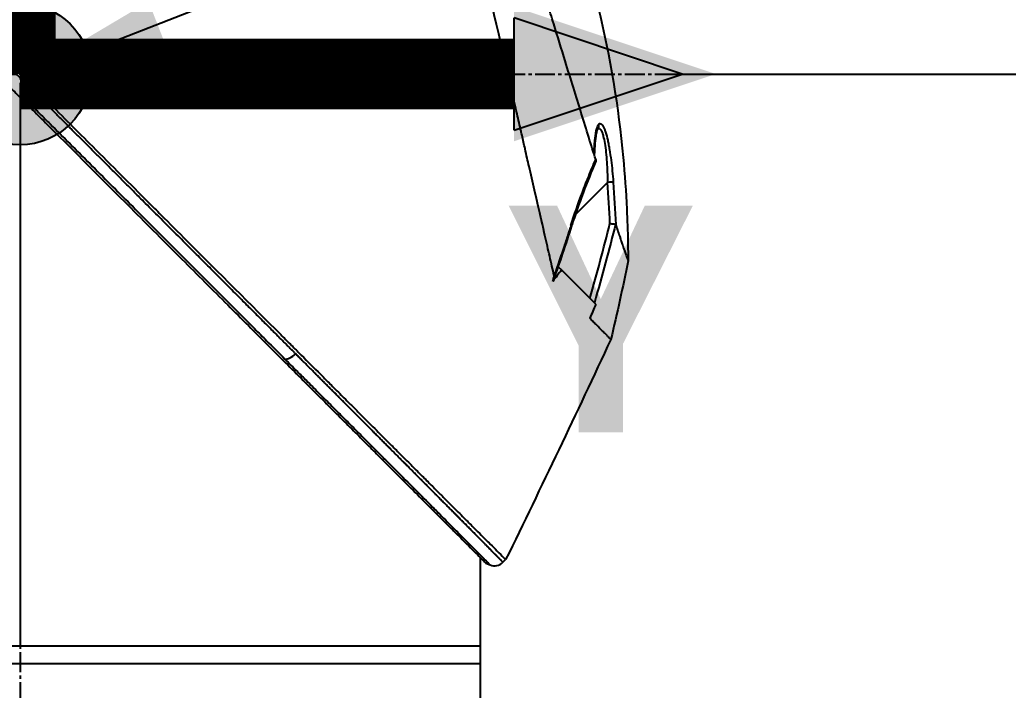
# Model space of a CAD drawing. Header units: millimetres. Extents: x 0 to 4378, y 0 to 2376.
# Drawn here: x 1645 to 1728.8, y 1536.2 to 1593.1 of the extents above; entities that cross this region are included whole.
import ezdxf

# ---------------------------------------------------------------- set-up
doc = ezdxf.new("R2010")
doc.units = ezdxf.units.MM
doc.header["$LTSCALE"] = 0.2
doc.linetypes.add('CENTER2', pattern=[1.125, 0.75, -0.125, 0.125, -0.125])
for name, color, linetype in [('02_Center Line', 1, 'CENTER2'), ('07_Special Line2', 76, 'Continuous'), ('12_Before Rev.Num.', 5, 'Continuous')]:
    doc.layers.add(name, color=color, linetype=linetype)
doc.layers.add('14_Mark', color=7, linetype='Continuous', true_color=0xe03c31)
doc.styles.add('Rainbow-5.0 Style', font='malgunsl.ttf')
doc.dimstyles.new('Rainbow-5.0 Style', dxfattribs={"dimtxt": 4, "dimasz": 2.5, "dimexe": 1, "dimexo": 1, "dimgap": 1, "dimtad": 1, "dimdsep": 46, "dimtxsty": 'Rainbow-5.0 Style', "dimcen": 0, "dimclrd": 251, "dimclre": 251, "dimclrt": 7, "dimazin": 3, "dimtp": 0.1, "dimtm": 0.1, "dimtfac": 0.61, "dimtmove": 0, "dimatfit": 3, "dimfxl": 1, "dimlwd": -1, "dimlwe": -1, "dimarcsym": 1})

# ---------------------------------------------------------------- blocks, each defined once
blk = doc.blocks.new('A$C87452269')
for p, q in [((0, 984.221), (0, 937.7)), ((48.965, 981.546), (48.965, 981.546)), ((48.967, 981.55), (48.967, 981.55)), ((47.077, 974.271), (49.813, 977.008)), ((46.963, 974.157), (46.963, 974.158)), ((45.592, 969.809), (45.638, 969.855)), ((45.616, 969.878), (45.638, 969.855)), ((45.638, 969.855), (45.904, 969.59)), ((48.813, 966.681), (45.904, 969.59)), ((48.31, 965.49), (48.309, 965.487)), ((48.309, 965.487), (48.309, 965.488)), ((48.31, 965.488), (48.31, 965.488)), ((39, 945.221), (39, 931.7)), ((39.483, 944.738), (39.846, 944.585)), ((40.943, 944.798), (41.174, 945.029)), ((39, 937.7), (-39.527, 937.7)), ((39, 936.2), (-39, 936.2))]:
    blk.add_line(p, q)
blk.add_arc((40.236, 945.505), 1, 247.04782, 315.00031)
for centre, major_axis, ratio, start_param, end_param in [((48.59, 981.878), (0.365, -0.341), 0.967774, 0.031819, 0.893203), ((49.804, 976.998), (0.499, 0.036), 0.01714, 0.149461, 1.551007), ((-159.826, 982.662), (194.421, 114.353), 0.811755, 5.576632, 5.609274), ((255.664, 850.429), (-235.102, -235.108), 0.712878, 4.90627, 4.909966), ((23.05, 962.791), (-0.708, -0.706), 0.435637, 0.291628, 1.571358)]:
    blk.add_ellipse(centre, major_axis=major_axis, ratio=ratio, start_param=start_param, end_param=end_param)
for points, knots in [([(-41.272, 1027.473), (-41.272, 1027.473), (-41.208, 1027.408), (-40.955, 1027.155), (-40.765, 1026.966), (-40.02, 1026.22), (-39.291, 1025.492), (-38.108, 1024.308), (-37.83, 1024.03), (-37.205, 1023.406), (-36.854, 1023.054), (-35.505, 1021.706), (-34.409, 1020.609), (-32.912, 1019.112), (-32.592, 1018.793), (-31.518, 1017.719), (-30.742, 1016.942), (-29.081, 1015.282), (-28.193, 1014.394), (-26.812, 1013.013), (-26.334, 1012.535), (-25.351, 1011.552), (-24.844, 1011.045), (-23.802, 1010.003), (-23.266, 1009.466), (-21.573, 1007.774), (-20.398, 1006.599), (-18.588, 1004.789), (-17.963, 1004.164), (-16.677, 1002.878), (-16.017, 1002.218), (-14.663, 1000.864), (-13.968, 1000.169), (-12.915, 999.116), (-12.558, 998.759), (-11.455, 997.656), (-10.706, 996.907), (-8.325, 994.527), (-6.684, 992.884), (-4.635, 990.837), (-4.233, 990.435), (-3.294, 989.496), (-2.757, 988.958), (-1.865, 988.066), (-1.538, 987.74), (-1.104, 987.306), (-1.041, 987.243), (-0.903, 987.104), (-0.831, 987.032), (-0.506, 986.707), (-0.311, 986.512), (0.042, 986.159), (0.138, 986.063), (0.424, 985.777), (0.57, 985.631), (0.88, 985.322), (1.032, 985.17), (1.285, 984.917), (1.385, 984.816), (1.575, 984.626), (1.657, 984.545), (1.854, 984.348), (1.96, 984.241), (2.158, 984.043), (2.248, 983.953), (3.605, 982.598), (4.869, 981.333), (6.936, 979.265), (7.741, 978.46), (9.311, 976.891), (10.077, 976.125), (11.207, 974.994), (11.575, 974.627), (12.675, 973.526), (13.407, 972.795), (16.868, 969.334), (19.539, 966.663), (22.236, 963.966), (22.373, 963.829), (22.646, 963.556), (22.782, 963.42), (23.052, 963.15), (23.187, 963.015), (23.428, 962.774), (23.535, 962.667), (24.187, 962.016), (24.728, 961.474), (25.412, 960.79), (25.563, 960.639), (25.843, 960.359), (25.973, 960.229), (26.233, 959.969), (26.363, 959.839), (26.658, 959.544), (26.823, 959.38), (27.143, 959.06), (27.298, 958.905), (27.626, 958.576), (27.798, 958.404), (28.049, 958.153), (28.127, 958.075), (28.317, 957.885), (28.429, 957.773), (28.67, 957.532), (28.8, 957.402), (29.115, 957.087), (29.3, 956.902), (29.68, 956.522), (29.874, 956.328), (30.458, 955.744), (30.843, 955.359), (31.312, 954.891), (31.4, 954.802), (31.629, 954.574), (31.767, 954.435), (32.053, 954.149), (32.199, 954.003), (32.5, 953.703), (32.654, 953.548), (32.959, 953.243), (33.11, 953.093), (33.402, 952.8), (33.544, 952.658), (33.961, 952.242), (34.231, 951.972), (34.745, 951.458), (34.989, 951.213), (35.453, 950.749), (35.673, 950.529), (36.289, 949.913), (36.674, 949.529), (37.36, 948.843), (37.666, 948.536), (38.21, 947.992), (38.451, 947.751), (38.878, 947.325), (39.066, 947.136), (39.322, 946.881), (39.397, 946.805), (39.609, 946.594), (39.739, 946.464), (40.075, 946.127), (40.265, 945.938), (40.675, 945.528), (40.862, 945.341), (41.05, 945.153), (41.097, 945.106), (41.143, 945.059), (41.155, 945.048), (41.17, 945.032), (41.174, 945.029), (41.174, 945.029)], [-21.000836, -21.000836, -21.000836, -21.000836, -20.328863, -20.328863, -19.655828, -19.655828, -18.308332, -18.308332, -17.924512, -17.924512, -17.485993, -17.485993, -16.316696, -16.316696, -16.006668, -16.006668, -15.296307, -15.296307, -14.534305, -14.534305, -14.139555, -14.139555, -13.730091, -13.730091, -13.30546, -13.30546, -12.401825, -12.401825, -11.929878, -11.929878, -11.437802, -11.437802, -10.9252, -10.9252, -10.663362, -10.663362, -10.117833, -10.117833, -8.934625, -8.934625, -8.645977, -8.645977, -8.260408, -8.260408, -8.006475, -8.006475, -7.961161, -7.961161, -7.91407, -7.91407, -7.778509, -7.778509, -7.724161, -7.724161, -7.666804, -7.666804, -7.602838, -7.602838, -7.565627, -7.565627, -7.532521, -7.532521, -7.488032, -7.488032, -7.450837, -7.450837, -6.924212, -6.924212, -6.587553, -6.587553, -6.265466, -6.265466, -6.109966, -6.109966, -5.79866, -5.79866, -4.627003, -4.627003, -4.564096, -4.564096, -4.501625, -4.501625, -4.439084, -4.439084, -4.389917, -4.389917, -4.135415, -4.135415, -4.06302, -4.06302, -4.00074, -4.00074, -3.938004, -3.938004, -3.858125, -3.858125, -3.782258, -3.782258, -3.697501, -3.697501, -3.658476, -3.658476, -3.601749, -3.601749, -3.53559, -3.53559, -3.439968, -3.439968, -3.337887, -3.337887, -3.131131, -3.131131, -3.082568, -3.082568, -3.005474, -3.005474, -2.922888, -2.922888, -2.834293, -2.834293, -2.74619, -2.74619, -2.661641, -2.661641, -2.496608, -2.496608, -2.34096, -2.34096, -2.194458, -2.194458, -1.921626, -1.921626, -1.681164, -1.681164, -1.470918, -1.470918, -1.287493, -1.287493, -1.207074, -1.207074, -1.056347, -1.056347, -0.792008, -0.792008, -0.395398, -0.395398, -0.197631, -0.197631, -0.099394, -0.099394, 0, 0, 0, 0]), ([(45.279, 969.112), (45.158, 969.646), (45.043, 970.163), (44.785, 971.297), (44.644, 971.896), (44.369, 973.079), (44.085, 974.391), (43.461, 977.052), (43.301, 977.712), (43.101, 978.601), (43.048, 978.841), (42.939, 979.326), (42.879, 979.591), (42.736, 980.218), (42.647, 980.598), (42.532, 981.1), (42.503, 981.229), (42.365, 981.831), (42.253, 982.324), (41.958, 983.613), (41.772, 984.419), (40.768, 988.8), (39.737, 993.246), (38.542, 998.537), (38.484, 998.794), (38.363, 999.324), (38.302, 999.588), (38.184, 1000.101), (38.125, 1000.354), (37.834, 1001.611), (37.606, 1002.602), (37.269, 1004.074), (37.157, 1004.563), (36.594, 1007.015), (36.158, 1008.914), (35.644, 1011.162), (35.544, 1011.599), (34.642, 1015.545), (33.95, 1018.558), (33.07, 1022.401), (32.79, 1023.614), (32.474, 1025.005), (32.388, 1025.393), (32.245, 1026.017), (32.187, 1026.255), (32.153, 1026.4)], [0, 0, 0, 0, 0.224226, 0.224226, 0.438481, 0.438481, 0.643813, 0.643813, 0.718212, 0.718212, 0.74576, 0.74576, 0.776284, 0.776284, 0.820204, 0.820204, 0.834927, 0.834927, 0.896521, 0.896521, 0.995652, 0.995652, 1.428405, 1.428405, 1.450296, 1.450296, 1.471663, 1.471663, 1.492327, 1.492327, 1.574835, 1.574835, 1.616316, 1.616316, 1.784634, 1.784634, 1.826029, 1.826029, 2.164003, 2.164003, 2.373598, 2.373598, 2.479923, 2.479923, 2.586935, 2.586935, 2.586935, 2.586935]), ([(-41.463, 1025.683), (-41.463, 1025.683), (-41.463, 1025.683), (-40.702, 1024.922), (-40.259, 1024.479), (-39.525, 1023.745), (-39.352, 1023.572), (-37.708, 1021.928), (-35.653, 1019.873), (-32.572, 1016.792), (-31.861, 1016.081), (-29.383, 1013.603), (-27.504, 1011.724), (-24.501, 1008.721), (-23.423, 1007.643), (-21.16, 1005.38), (-19.969, 1004.189), (-17.452, 1001.672), (-16.121, 1000.341), (-13.316, 997.536), (-11.838, 996.058), (-9.577, 993.797), (-8.801, 993.022), (-6.721, 990.941), (-5.411, 989.632), (-3.783, 988.003), (-3.457, 987.678), (-2.924, 987.144), (-2.726, 986.947), (-2.315, 986.536), (-2.157, 986.378), (-1.816, 986.036), (-1.636, 985.856), (-1.299, 985.52), (-1.143, 985.364), (-0.705, 984.926), (-0.424, 984.645), (-0.065, 984.285), (0.014, 984.207), (0.184, 984.036), (0.274, 983.947), (0.584, 983.637), (0.738, 983.483), (1.337, 982.884), (1.745, 982.476), (3.801, 980.42), (5.458, 978.763), (7.862, 976.359), (8.622, 975.599), (10.836, 973.384), (12.284, 971.937), (15.025, 969.196), (16.324, 967.897), (18.192, 966.029), (18.775, 965.446), (20.485, 963.736), (21.6, 962.621), (23.703, 960.518), (24.695, 959.527), (26.555, 957.666), (27.429, 956.792), (28.668, 955.554), (29.054, 955.167), (29.791, 954.431), (30.141, 954.08), (31.134, 953.088), (31.756, 952.465), (32.881, 951.341), (33.387, 950.834), (34.718, 949.503), (35.495, 948.726), (36.442, 947.779), (36.688, 947.533), (37.328, 946.893), (37.691, 946.53), (38.488, 945.733), (38.856, 945.365), (39.168, 945.053), (39.223, 944.998), (39.341, 944.881), (39.394, 944.827), (39.465, 944.756), (39.483, 944.738), (39.483, 944.738)], [-15.738203, -15.738203, -15.738203, -15.738203, -14.793481, -14.793481, -14.173934, -14.173934, -13.996984, -13.996984, -12.579476, -12.579476, -12.176243, -12.176243, -11.215253, -11.215253, -10.695697, -10.695697, -10.142358, -10.142358, -9.539575, -9.539575, -8.883963, -8.883963, -8.543526, -8.543526, -7.972636, -7.972636, -7.829924, -7.829924, -7.73886, -7.73886, -7.680875, -7.680875, -7.616244, -7.616244, -7.560081, -7.560081, -7.459116, -7.459116, -7.430908, -7.430908, -7.397967, -7.397967, -7.318024, -7.318024, -7.146824, -7.146824, -6.455961, -6.455961, -6.135134, -6.135134, -5.518203, -5.518203, -4.951279, -4.951279, -4.691225, -4.691225, -4.182012, -4.182012, -3.710062, -3.710062, -3.272291, -3.272291, -3.069642, -3.069642, -2.879581, -2.879581, -2.522736, -2.522736, -2.208798, -2.208798, -1.659444, -1.659444, -1.453529, -1.453529, -1.091939, -1.091939, -0.546675, -0.546675, -0.410051, -0.410051, -0.205023, -0.205023, 0, 0, 0, 0]), ([(48.807, 978.945), (48.62, 979.551), (48.423, 980.188), (48.017, 981.502), (47.806, 982.183), (47.156, 984.287), (46.697, 985.771), (45.906, 988.335), (45.581, 989.385), (45.163, 990.74), (45.074, 991.029), (44.942, 991.457), (44.897, 991.604), (44.633, 992.458), (44.413, 993.169), (44.077, 994.257), (43.956, 994.645), (43.704, 995.456), (43.574, 995.872), (43.309, 996.717), (43.172, 997.149), (42.895, 998.018), (42.756, 998.453), (42.479, 999.316), (42.341, 999.746), (41.642, 1001.92), (41.094, 1003.628), (40.439, 1005.68), (40.314, 1006.072), (39.933, 1007.268), (39.681, 1008.061), (39.187, 1009.613), (38.946, 1010.373), (38.597, 1011.475), (38.484, 1011.832), (38.262, 1012.535), (38.154, 1012.879), (37.942, 1013.551), (37.837, 1013.884), (37.632, 1014.536), (37.529, 1014.862), (37.387, 1015.316), (37.341, 1015.46), (36.595, 1017.839), (36.024, 1019.683), (35.561, 1021.221), (35.512, 1021.384), (35.385, 1021.812), (35.312, 1022.06), (35.149, 1022.619), (35.069, 1022.9), (34.976, 1023.236), (34.95, 1023.334), (34.906, 1023.5), (34.888, 1023.569), (34.874, 1023.623)], [0.00002, 0.00002, 0.00002, 0.00002, 0.259158, 0.259158, 0.518708, 0.518708, 1.038075, 1.038075, 1.384705, 1.384705, 1.477831, 1.477831, 1.526561, 1.526561, 1.759973, 1.759973, 1.890971, 1.890971, 2.029156, 2.029156, 2.171186, 2.171186, 2.316283, 2.316283, 2.460898, 2.460898, 3.049329, 3.049329, 3.189055, 3.189055, 3.478614, 3.478614, 3.769885, 3.769885, 3.913253, 3.913253, 4.056001, 4.056001, 4.19686, 4.19686, 4.341119, 4.341119, 4.411312, 4.411312, 5.498875, 5.498875, 5.634552, 5.634552, 5.872375, 5.872375, 6.229939, 6.229939, 6.408513, 6.408513, 6.587137, 6.587137, 6.587137, 6.587137]), ([(45.053, 1004.084), (48.339, 996.175), (50.347, 987.65), (51.272, 977.667), (51.373, 976.208), (51.487, 973.812), (51.518, 972.875), (51.546, 971.411), (51.553, 970.86), (51.555, 970.357)], [0, 0, 0, 0, 2.569332, 2.569332, 3.007712, 3.007712, 3.288956, 3.288956, 3.446993, 3.446993, 3.446993, 3.446993]), ([(0.655, 985.224), (0.365, 985.514), (0.076, 985.803), (-0.214, 986.093), (-0.503, 986.382), (-0.793, 986.672), (-1.082, 986.961)], [0, 0, 0, 0, 0.499983, 0.499983, 0.499983, 1, 1, 1, 1]), ([(0.655, 985.224), (0.619, 985.188), (0.582, 985.151), (0.545, 985.114), (0.508, 985.077), (0.47, 985.039), (0.433, 985.002), (0.396, 984.965), (0.359, 984.929), (0.324, 984.893), (0.29, 984.859), (0.256, 984.825), (0.225, 984.794), (0.192, 984.762), (0.162, 984.731), (0.135, 984.704), (0.108, 984.677), (0.084, 984.653), (0.063, 984.632), (0.041, 984.61), (0.023, 984.592), (0.008, 984.577), (-0.008, 984.561), (-0.02, 984.549), (-0.029, 984.54)], [0, 0, 0, 0, 0.125, 0.125, 0.125, 0.25, 0.25, 0.25, 0.375, 0.375, 0.375, 0.496983, 0.496983, 0.496983, 0.625, 0.625, 0.625, 0.75, 0.75, 0.75, 0.875, 0.875, 0.875, 1, 1, 1, 1]), ([(1.523, 984.355), (1.378, 984.5), (1.233, 984.645), (0.944, 984.935), (0.799, 985.08), (0.655, 985.224)], [0.000007, 0.000007, 0.000007, 0.000007, 0.4987592, 0.4987592, 1, 1, 1, 1]), ([(1.523, 984.355), (1.487, 984.319), (1.45, 984.282), (1.413, 984.245), (1.375, 984.208), (1.338, 984.171), (1.301, 984.134), (1.263, 984.097), (1.227, 984.061), (1.191, 984.026), (1.155, 983.991), (1.121, 983.957), (1.089, 983.925), (1.057, 983.894), (1.027, 983.865), (1, 983.838), (0.973, 983.812), (0.948, 983.788), (0.926, 983.767), (0.905, 983.747), (0.886, 983.729), (0.87, 983.714), (0.854, 983.699), (0.842, 983.687), (0.832, 983.678)], [0, 0, 0, 0, 0.125, 0.125, 0.125, 0.25, 0.25, 0.25, 0.375, 0.375, 0.375, 0.5, 0.5, 0.5, 0.625, 0.625, 0.625, 0.75, 0.75, 0.75, 0.875, 0.875, 0.875, 1, 1, 1, 1]), ([(0.832, 983.678), (1.114, 983.396), (1.396, 983.114), (1.678, 982.831), (1.965, 982.544), (2.251, 982.258), (2.538, 981.971), (3.67, 980.838), (4.801, 979.707), (5.928, 978.578), (7.078, 977.428), (8.223, 976.282), (9.363, 975.141), (10.502, 974.001), (11.635, 972.867), (12.759, 971.742), (14.989, 969.51), (17.184, 967.313), (19.315, 965.177), (19.683, 964.808), (20.049, 964.441), (20.413, 964.077), (20.576, 963.913), (20.739, 963.75), (20.901, 963.588), (21.425, 963.063), (21.945, 962.542), (22.46, 962.026)], [0, 0, 0, 0, 0.037905, 0.037905, 0.037905, 0.076407, 0.076407, 0.076407, 0.228573, 0.228573, 0.228573, 0.383709, 0.383709, 0.383709, 0.538779, 0.538779, 0.538779, 0.846375, 0.846375, 0.846375, 0.899464, 0.899464, 0.899464, 0.923234, 0.923234, 0.923234, 1, 1, 1, 1]), ([(48.67, 979.39), (48.676, 979.625), (48.686, 979.845), (48.699, 980.05), (48.706, 980.172), (48.715, 980.289), (48.724, 980.401), (48.729, 980.457), (48.734, 980.511), (48.739, 980.564), (48.745, 980.617), (48.747, 980.644), (48.756, 980.719), (48.763, 980.788), (48.772, 980.855), (48.78, 980.918), (48.79, 980.992), (48.801, 981.063), (48.812, 981.129), (48.832, 981.252), (48.848, 981.338), (48.877, 981.46), (48.936, 981.704), (49.003, 981.861), (49.076, 981.939)], [0.041266, 0.041266, 0.041266, 0.041266, 0.25, 0.25, 0.25, 0.375, 0.375, 0.375, 0.4375, 0.4375, 0.4375, 0.5, 0.5, 0.5, 0.5575644, 0.5575644, 0.5575644, 0.625, 0.625, 0.625, 0.75, 0.75, 0.75, 1, 1, 1, 1]), ([(48.968, 981.552), (48.968, 981.552), (48.963, 981.544), (48.944, 981.502), (48.926, 981.457), (48.883, 981.312), (48.857, 981.198), (48.796, 980.86), (48.764, 980.61), (48.714, 980.032), (48.695, 979.696), (48.685, 979.341)], [0.0239142, 0.0239142, 0.0239142, 0.0239142, 0.0520946, 0.0520946, 0.0991153, 0.0991153, 0.1707501, 0.1707501, 0.2833283, 0.2833283, 0.4069798, 0.4069798, 0.4069798, 0.4069798]), ([(48.964, 981.545), (49.015, 981.595), (49.068, 981.607), (49.15, 981.569), (49.179, 981.544), (49.236, 981.474), (49.264, 981.429), (49.318, 981.319), (49.345, 981.254), (49.398, 981.106), (49.423, 981.022), (49.495, 980.752), (49.538, 980.542), (49.615, 980.075), (49.648, 979.825), (49.705, 979.298), (49.729, 979.02), (49.787, 978.176), (49.809, 977.598), (49.813, 977.008)], [0.0086803, 0.0086803, 0.0086803, 0.0086803, 0.125, 0.125, 0.1875, 0.1875, 0.25, 0.25, 0.3125, 0.3125, 0.375, 0.375, 0.5, 0.5, 0.625, 0.625, 0.75, 0.75, 1, 1, 1, 1]), ([(49.076, 981.939), (49.134, 982.001), (49.197, 982.009), (49.254, 981.979), (49.289, 981.961), (49.323, 981.929), (49.351, 981.895), (49.361, 981.883), (49.37, 981.872), (49.378, 981.86), (49.401, 981.828), (49.425, 981.789), (49.45, 981.745), (49.483, 981.682), (49.517, 981.608), (49.548, 981.532), (49.564, 981.494), (49.579, 981.454), (49.592, 981.417), (49.61, 981.367), (49.628, 981.315), (49.646, 981.261), (49.71, 981.06), (49.771, 980.829), (49.826, 980.583), (49.854, 980.456), (49.881, 980.327), (49.906, 980.198), (49.932, 980.063), (49.957, 979.922), (49.982, 979.776), (50.028, 979.498), (50.072, 979.198), (50.112, 978.892), (50.188, 978.3), (50.251, 977.677), (50.297, 977.035)], [0, 0, 0, 0, 0.068487, 0.068487, 0.068487, 0.110613, 0.110613, 0.110613, 0.125, 0.125, 0.125, 0.165111, 0.165111, 0.165111, 0.221432, 0.221432, 0.221432, 0.25, 0.25, 0.25, 0.287562, 0.287562, 0.287562, 0.427692, 0.427692, 0.427692, 0.5, 0.5, 0.5, 0.5757, 0.5757, 0.5757, 0.720411, 0.720411, 0.720411, 1, 1, 1, 1]), ([(46.702, 973.354), (47, 974.298), (47.32, 975.209), (47.766, 976.391), (47.855, 976.623), (48.033, 977.08), (48.112, 977.276), (48.413, 978.022), (48.612, 978.494), (48.807, 978.945)], [0, 0, 0, 0, 0.5, 0.5, 0.625, 0.625, 0.75, 0.75, 0.9999843, 0.9999843, 0.9999843, 0.9999843]), ([(48.807, 978.944), (48.813, 978.925), (48.818, 978.908), (48.827, 978.877), (48.83, 978.863), (48.833, 978.853)], [-0.01637818, -0.01637818, -0.01637818, -0.01637818, -0.00823051, -0.00823051, -0.00000316, -0.00000316, -0.00000316, -0.00000316]), ([(50.02, 973.527), (50.021, 973.527), (50.022, 973.527), (50.074, 973.519), (50.125, 973.513), (50.224, 973.503), (50.273, 973.498), (50.327, 973.494), (50.337, 973.493), (50.383, 973.489), (50.413, 973.484), (50.461, 973.476), (50.48, 973.472), (50.493, 973.47)], [-0.00030662, -0.00030662, -0.00030662, -0.00030662, 0, 0, 0.01532058, 0.01532058, 0.03142731, 0.03142731, 0.03552574, 0.03552574, 0.04971247, 0.04971247, 0.06328028, 0.06328028, 0.06328028, 0.06328028]), ([(50.509, 973.453), (50.507, 973.458), (50.505, 973.462), (50.5, 973.468), (50.497, 973.47), (50.493, 973.47)], [-0.00715982, -0.00715982, -0.00715982, -0.00715982, -0.003611253, -0.003611253, -0.000066026, -0.000066026, -0.000066026, -0.000066026]), ([(50.509, 973.453), (50.632, 973.074), (50.744, 972.732), (50.879, 972.321), (50.912, 972.221), (50.986, 972.001), (51.026, 971.881), (51.115, 971.615), (51.162, 971.476), (51.23, 971.276), (51.254, 971.205), (51.357, 970.907), (51.421, 970.727), (51.49, 970.533), (51.509, 970.482), (51.53, 970.424), (51.536, 970.408), (51.543, 970.389), (51.545, 970.383), (51.549, 970.374), (51.55, 970.37), (51.554, 970.36), (51.555, 970.357), (51.555, 970.357)], [0.00001, 0.00001, 0.00001, 0.00001, 0.245288, 0.245288, 0.32758, 0.32758, 0.439471, 0.439471, 0.588452, 0.588452, 0.672216, 0.672216, 0.969709, 0.969709, 1.119078, 1.119078, 1.193047, 1.193047, 1.22978, 1.22978, 1.265, 1.265, 1.331745, 1.331745, 1.331745, 1.331745]), ([(45.17, 968.618), (45.203, 968.719), (45.239, 968.836), (45.271, 968.982), (45.282, 969.043), (45.28, 969.094), (45.279, 969.102), (45.279, 969.112)], [-0.05209089, -0.05209089, -0.05209089, -0.05209089, -0.01888658, -0.01888658, -0.00311949, -0.00311949, 0, 0, 0, 0]), ([(50.095, 963.701), (50.095, 963.701), (50.049, 963.748), (49.929, 963.868), (49.892, 963.905), (49.789, 964.007), (49.719, 964.078), (49.558, 964.239), (49.467, 964.33), (49.223, 964.574), (49.06, 964.737), (48.79, 965.007), (48.698, 965.099), (48.509, 965.288), (48.411, 965.386), (48.309, 965.487)], [0.000084, 0.000084, 0.000084, 0.000084, 0.36531, 0.36531, 0.496252, 0.496252, 0.680576, 0.680576, 0.864613, 0.864613, 1.12402, 1.12402, 1.248089, 1.248089, 1.369227, 1.369227, 1.369227, 1.369227]), ([(22.46, 962.026), (22.814, 961.671), (23.165, 961.32), (23.514, 960.97), (23.768, 960.716), (24.021, 960.462), (24.272, 960.211), (24.617, 959.864), (24.961, 959.521), (25.301, 959.18), (25.641, 958.84), (25.977, 958.503), (26.311, 958.169), (26.477, 958.002), (26.643, 957.836), (26.808, 957.671), (27.093, 957.385), (27.375, 957.102), (27.655, 956.822), (27.979, 956.497), (28.299, 956.176), (28.616, 955.858), (28.933, 955.54), (29.246, 955.227), (29.555, 954.917), (29.892, 954.579), (30.224, 954.247), (30.55, 953.92), (30.7, 953.77), (30.848, 953.621), (30.995, 953.473), (31.277, 953.192), (31.554, 952.914), (31.826, 952.641), (32.396, 952.069), (32.946, 951.517), (33.474, 950.988), (34, 950.46), (34.504, 949.955), (34.981, 949.476), (35.24, 949.216), (35.492, 948.963), (35.736, 948.719), (36.181, 948.271), (36.598, 947.853), (36.983, 947.467), (37.244, 947.204), (37.491, 946.956), (37.721, 946.725), (37.889, 946.556), (38.049, 946.395), (38.199, 946.244), (38.349, 946.093), (38.49, 945.951), (38.622, 945.819), (38.753, 945.687), (38.874, 945.565), (38.985, 945.453), (39.207, 945.23), (39.388, 945.047), (39.526, 944.909), (39.595, 944.839), (39.653, 944.781), (39.699, 944.734), (39.738, 944.695), (39.769, 944.664), (39.792, 944.64), (39.806, 944.626), (39.818, 944.614), (39.826, 944.605), (39.831, 944.6), (39.835, 944.596), (39.838, 944.593), (39.843, 944.588), (39.846, 944.585), (39.846, 944.585)], [0, 0, 0, 0, 0.038515, 0.038515, 0.038515, 0.066566, 0.066566, 0.066566, 0.105122, 0.105122, 0.105122, 0.143579, 0.143579, 0.143579, 0.16279, 0.16279, 0.16279, 0.195995, 0.195995, 0.195995, 0.234457, 0.234457, 0.234457, 0.27289, 0.27289, 0.27289, 0.314748, 0.314748, 0.314748, 0.333918, 0.333918, 0.333918, 0.370525, 0.370525, 0.370525, 0.447102, 0.447102, 0.447102, 0.523544, 0.523544, 0.523544, 0.565188, 0.565188, 0.565188, 0.641396, 0.641396, 0.641396, 0.693272, 0.693272, 0.693272, 0.731274, 0.731274, 0.731274, 0.769237, 0.769237, 0.769237, 0.807172, 0.807172, 0.807172, 0.882963, 0.882963, 0.882963, 0.920831, 0.920831, 0.920831, 0.951804, 0.951804, 0.951804, 0.970728, 0.970728, 0.970728, 0.981042, 0.981042, 0.981042, 1, 1, 1, 1]), ([(39, 945.221), (39.129, 945.092), (39.233, 944.988), (39.368, 944.853), (39.411, 944.81), (39.454, 944.767), (39.465, 944.756), (39.476, 944.745), (39.478, 944.743), (39.481, 944.74), (39.482, 944.739), (39.482, 944.739), (39.483, 944.739), (39.483, 944.738), (39.483, 944.738), (39.483, 944.738)], [10.5802482, 10.5802482, 10.5802482, 10.5802482, 10.7036166, 10.7036166, 10.7937857, 10.7937857, 10.8389013, 10.8389013, 10.8614474, 10.8614474, 10.8727145, 10.8727145, 10.8783456, 10.8783456, 10.8838253, 10.8838253, 10.8838253, 10.8838253])]:
    blk.add_open_spline(points, degree=3, knots=knots)
for points in [[(-0.029, 984.54), (0.258, 984.253), (0.545, 983.966), (0.832, 983.678)], [(48.827, 978.805), (48.069, 977.053), (47.361, 975.205), (46.771, 973.338)], [(48.833, 978.853), (48.836, 978.838), (48.832, 978.822), (48.824, 978.806)], [(50.02, 973.527), (49.965, 974.688), (49.897, 975.848), (49.813, 977.008)], [(50.297, 977.035), (50.385, 975.824), (50.454, 974.644), (50.509, 973.453)], [(46.767, 973.338), (46.277, 971.787), (45.752, 970.246), (45.206, 968.714)], [(46.768, 973.339), (46.766, 973.337), (46.741, 973.343), (46.702, 973.354)], [(50.493, 973.47), (49.963, 971.36), (49.367, 969.137), (48.693, 966.801)], [(51.555, 970.357), (51.109, 968.13), (50.623, 965.911), (50.095, 963.701)], [(45.206, 968.714), (45.195, 968.682), (45.183, 968.649), (45.17, 968.618)], [(48.813, 966.681), (48.643, 966.283), (48.475, 965.886), (48.309, 965.487)], [(50.095, 963.701), (47.181, 957.449), (44.207, 951.224), (41.174, 945.029)]]:
    blk.add_open_spline(points, degree=3)
for points, weights, knots in [([(23.358, 962.483), (22.837, 963.005), (21.785, 964.059), (18.576, 967.275), (14.69, 971.169), (10.137, 975.729), (6.691, 979.18), (4.098, 981.777), (2.382, 983.495), (1.808, 984.07), (1.523, 984.355)], [0.999998108654, 0.999998105075, 0.999998098971, 0.999998080014, 0.999998060549, 0.999998041103, 0.999998027708, 0.999998018465, 0.999998012544, 0.999998010506, 0.999998009614], [0, 0, 0, 0, 0.0767447, 0.1535458, 0.461084, 0.6161941, 0.7713836, 0.9235868, 0.9620932, 1, 1, 1, 1]), ([(46.702, 973.354), (46.451, 972.557), (46.192, 971.763), (45.714, 970.351), (45.498, 969.731), (45.279, 969.113)], [1.00000384072, 1.0000038345, 1.00000382965, 1.00000382325, 1.00000382424, 1.00000381814], [0, 0, 0, 0, 0.5599538, 0.5599538, 0.999794, 0.999794, 0.999794, 0.999794]), ([(40.943, 944.798), (40.943, 944.798), (40.94, 944.802), (40.922, 944.821), (40.886, 944.858), (40.799, 944.948), (40.577, 945.174), (40.211, 945.545), (39.721, 946.041), (39.293, 946.473), (38.75, 947.022), (37.951, 947.828), (37.01, 948.776), (35.819, 949.974), (34.521, 951.28), (33.141, 952.667), (32.128, 953.684), (31.363, 954.453), (30.564, 955.254), (29.585, 956.236), (28.658, 957.167), (27.877, 957.951), (27.083, 958.748), (26.23, 959.603), (25.285, 960.549), (24.33, 961.508), (23.716, 962.124), (23.358, 962.483)], [0.999997525022, 0.999997524189, 0.999997521654, 0.99999751798, 0.999997512658, 0.999997503645, 0.999997487002, 0.999997466202, 0.999997443613, 0.999997425619, 0.999997405513, 0.999997378527, 0.999997351256, 0.999997320837, 0.999997290932, 0.999997264421, 0.999997246424, 0.999997233028, 0.999997221741, 0.999997207945, 0.999997194045, 0.99999718182, 0.999997171461, 0.999997164047, 0.99999715542, 0.99999714345, 0.999997135817, 0.999997132166], [0, 0, 0, 0, 0.018958, 0.029272, 0.048196, 0.079169, 0.117037, 0.192828, 0.230763, 0.268726, 0.306728, 0.358604, 0.434813, 0.476456, 0.552898, 0.629475, 0.666083, 0.685252, 0.72711, 0.765543, 0.804005, 0.83721, 0.856421, 0.894878, 0.933434, 0.961485, 1, 1, 1, 1])]:
    blk.add_rational_spline(points, weights, degree=3, knots=knots)
at = {"layer": '02_Center Line', "ltscale": 11.288275}
for p, q in [((0, 1046.397), (0, 526.675)), ((-164.605, 986.2), (81.423, 986.2))]:
    blk.add_line(p, q, dxfattribs=at)
blk = doc.blocks.new('*D146')
at = {"color": 251, "linetype": 'ByBlock', "transparency": 16777216}
for p, q in [((1699.244, 1588.457), (1769.201, 1588.457)), ((1765.201, 1206.457), (1765.201, 1578.457)), ((1617.359, 1196.457), (1769.201, 1196.457))]:
    blk.add_line(p, q, dxfattribs=at)
at = {"color": 251, "transparency": 16777216}
for points in [[(1763.534, 1578.457), (1766.868, 1578.457), (1765.201, 1588.457)], [(1763.534, 1206.457), (1766.868, 1206.457), (1765.201, 1196.457)]]:
    blk.add_solid(points, dxfattribs=at)
at = {"layer": 'Defpoints', "color": 0, "transparency": 16777216}
for p in [(1695.244, 1588.457), (1765.201, 1588.457), (1613.359, 1196.457)]:
    blk.add_point(p, dxfattribs=at)
at = {"color": 7, "transparency": 16777216, "insert": (1752.924, 1392.457), "char_height": 16, "attachment_point": 5, "rotation": 90, "style": 'Rainbow-5.0 Style'}
blk.add_mtext('392', dxfattribs=at)
blk = doc.blocks.new('*D147')
at = {"color": 251, "linetype": 'ByBlock', "transparency": 16777216}
for p, q in [((1588.544, 1699.157), (1769.201, 1699.157)), ((1765.201, 1598.457), (1765.201, 1689.157)), ((1699.244, 1588.457), (1769.201, 1588.457))]:
    blk.add_line(p, q, dxfattribs=at)
at = {"color": 251, "transparency": 16777216}
for points in [[(1763.534, 1689.157), (1766.868, 1689.157), (1765.201, 1699.157)], [(1763.534, 1598.457), (1766.868, 1598.457), (1765.201, 1588.457)]]:
    blk.add_solid(points, dxfattribs=at)
at = {"layer": 'Defpoints', "color": 0, "transparency": 16777216}
for p in [(1584.544, 1699.157), (1765.201, 1699.157), (1695.244, 1588.457)]:
    blk.add_point(p, dxfattribs=at)
at = {"color": 7, "transparency": 16777216, "insert": (1752.88, 1643.807), "char_height": 16, "attachment_point": 5, "rotation": 90, "style": 'Rainbow-5.0 Style'}
blk.add_mtext('110.7', dxfattribs=at)
blk = doc.blocks.new('*D151')
at = {"color": 251, "linetype": 'ByBlock', "transparency": 16777216}
for p, q in [((1649.046, 1699.157), (1818.696, 1699.157)), ((1814.696, 781.457), (1814.696, 1689.157)), ((1649.046, 771.457), (1818.696, 771.457))]:
    blk.add_line(p, q, dxfattribs=at)
at = {"color": 251, "transparency": 16777216}
for points in [[(1813.029, 1689.157), (1816.362, 1689.157), (1814.696, 1699.157)], [(1813.029, 781.457), (1816.362, 781.457), (1814.696, 771.457)]]:
    blk.add_solid(points, dxfattribs=at)
at = {"layer": 'Defpoints', "color": 0, "transparency": 16777216}
for p in [(1645.046, 1699.157), (1814.696, 1699.157), (1645.046, 771.457)]:
    blk.add_point(p, dxfattribs=at)
at = {"color": 7, "transparency": 16777216, "insert": (1802.424, 1235.307), "char_height": 16, "attachment_point": 5, "rotation": 90, "style": 'Rainbow-5.0 Style'}
blk.add_mtext('927.7', dxfattribs=at)
blk = doc.blocks.new('A$Ca1632f6c')
at = {"layer": '07_Special Line2'}
blk.add_hatch(color=256, dxfattribs=at).paths.add_polyline_path([(49.156, 0), (34.9, 4.752), (34.9, -4.752)])
at = {"layer": '12_Before Rev.Num.'}
blk.add_hatch(color=256, dxfattribs=at).paths.add_polyline_path([(0, 49.156), (-4.752, 34.9), (4.752, 34.9)])
at = {"layer": '14_Mark'}
h = blk.add_hatch(color=256, dxfattribs=at)
h.dxf.hatch_style = 1
h.paths.add_polyline_path([(5, 0, 1), (-5, 0, 1)])
at = {"layer": '07_Special Line2'}
for p, q in [((34.9, -3.96), (34.9, 3.96)), ((46.78, 0), (34.9, 3.96)), ((34.9, -3.96), (46.78, 0))]:
    blk.add_line(p, q, dxfattribs=at)
at = {"layer": '07_Special Line2', "const_width": 5}
blk.add_lwpolyline([(34.9, 0), (0, 0)], dxfattribs=at)
at = {"layer": '12_Before Rev.Num.'}
for p, q in [((0, 46.78), (-3.96, 34.9)), ((3.96, 34.9), (0, 46.78)), ((3.96, 34.9), (-3.96, 34.9))]:
    blk.add_line(p, q, dxfattribs=at)
at = {"layer": '12_Before Rev.Num.', "const_width": 5}
blk.add_lwpolyline([(0, 34.9), (0, 0)], dxfattribs=at)
at = {"layer": '14_Mark'}
blk.add_circle((0, 0), 5, dxfattribs=at)
at = {"layer": '07_Special Line2', "insert": (34.529, -17.308), "char_height": 16, "attachment_point": 4, "style": 'Rainbow-5.0 Style'}
blk.add_mtext('{\\fMalgun Gothic Semilight|b1|i0|c129|p50;Y}', dxfattribs=at)
at = {"layer": '12_Before Rev.Num.', "insert": (-20.587, 35.725), "char_height": 16, "attachment_point": 4, "style": 'Rainbow-5.0 Style'}
blk.add_mtext('{\\fMalgun Gothic Semilight|b1|i0|c129|p50;Z}', dxfattribs=at)
at = {"layer": '14_Mark', "insert": (-17.839, -15.459), "char_height": 16, "attachment_point": 4, "style": 'Rainbow-5.0 Style'}
blk.add_mtext('{\\fMalgun Gothic Semilight|b1|i0|c129|p50;3}', dxfattribs=at)

msp = doc.modelspace()

# ---------------------------------------------------------------- block references
msp.add_blockref('A$C87452269', (1645.046, 602.257))
at = {"xscale": 1.2, "yscale": 1.2, "zscale": 1.2}
msp.add_blockref('A$Ca1632f6c', (1645.048, 1588.457), dxfattribs=at)

# ---------------------------------------------------------------- dimensions: what is measured, and where the dimension line sits
for base, p1, p2, picture, middle in [((1765.201, 1699.157), (1695.244, 1588.457), (1584.544, 1699.157), '*D147', (1752.88, 1643.807)), ((1814.696, 1699.157), (1645.046, 771.457), (1645.046, 1699.157), '*D151', (1802.424, 1235.307)), ((1765.201, 1588.457), (1613.359, 1196.457), (1695.244, 1588.457), '*D146', (1752.924, 1392.457))]:
    dim = msp.add_linear_dim(base=base, p1=p1, p2=p2, angle=90, dimstyle='Rainbow-5.0 Style', override={"dimscale": 4, "dimtol": 0, "dimlim": 0, "dimtp": 0.1, "dimtm": 0.1, "dimtfac": 0.61, "dimtdec": 2, "dimtolj": 0, "dimtzin": 8})
    dim.commit()
    dim.dimension.update_dxf_attribs({"geometry": picture, "text_midpoint": middle})

# ---------------------------------------------------------------- leaders
at = {"annotation_type": 0, "has_hookline": 1, "hookline_direction": 0}
for points, text_width in [([(1645.046, 1588.136), (1864.122, 1673.688), (1876.622, 1673.688)], 115.187), ([(1645.046, 1426.602), (1864.122, 1551.924), (1876.622, 1551.924)], 99.666)]:
    msp.add_leader(points, dimstyle='Rainbow-5.0 Style', override={"dimscale": 5, "dimgap": 1, "dimtad": 1}, dxfattribs=dict(at, text_width=text_width))
msp.add_leader([(1645.046, 1224.357), (1864.122, 1551.924)], dimstyle='Rainbow-5.0 Style', override={"dimscale": 5, "dimgap": 1, "dimtad": 1})

doc.saveas('drawing.dxf')
